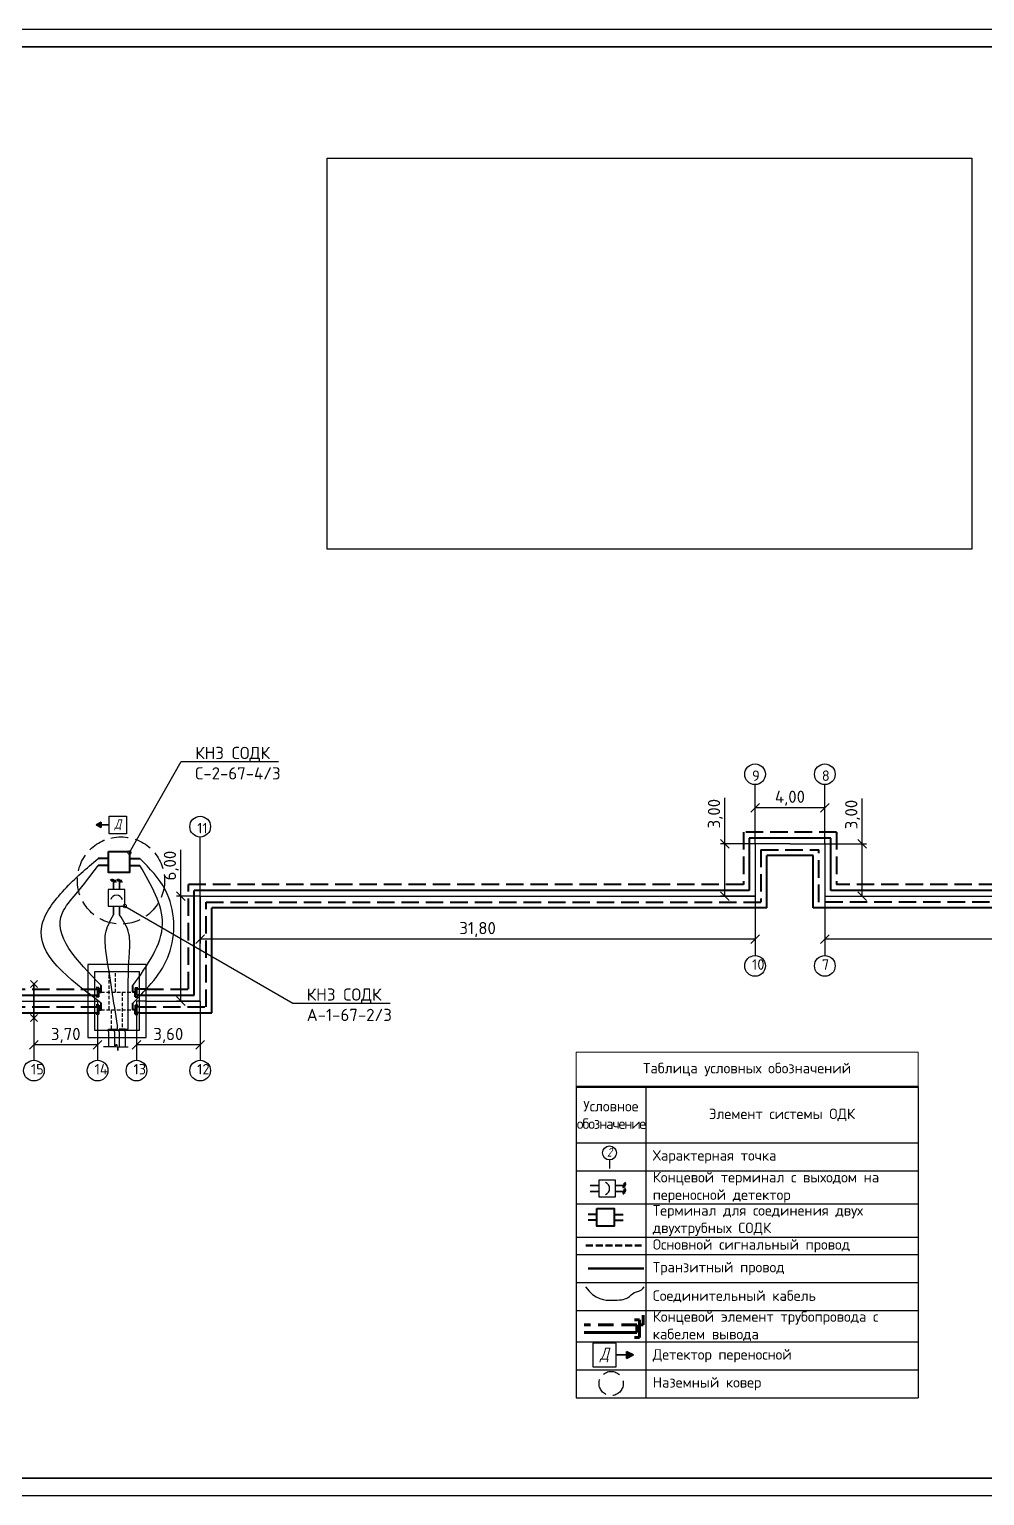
# Model space of a CAD drawing. Header units: millimetres. Extents: x -112426 to 6776, y 1218 to 38707.
# Drawn here: x 3127.1 to 3400.9, y 2272.5 to 2692.5 of the extents above; entities that cross this region are included whole.
import ezdxf
from ezdxf import colors
from ezdxf.entities.mleader import LeaderData, LeaderLine
from ezdxf.math import Vec2, Vec3

# ---------------------------------------------------------------- set-up
doc = ezdxf.new("R2010")
doc.units = ezdxf.units.MM
for name, pattern in [('DASHED', [7, 5, -2, 0]), ('DASHED2', [9.525, 6.35, -3.175]), ('JIS_02_2.0', [3, 2, -1])]:
    doc.linetypes.add(name, pattern=pattern)
for name, color, linetype, lineweight in [('Основной', 1, 'Continuous', 60), ('Размер 3.5', 250, 'Continuous', 35), ('Таблица', 250, 'Continuous', 30), ('Тонкие', 5, 'Continuous', 30)]:
    doc.layers.add(name, color=color, linetype=linetype, lineweight=lineweight)
doc.styles.add('-ISOCPEUR-', font='isocpeur.TTF')
doc.styles.add('GOST', font='gost.shx', dxfattribs={"oblique": 15})
doc.dimstyles.new('М 1 к 200', dxfattribs={"dimtxt": 3.5, "dimasz": 2.5, "dimexe": 1.25, "dimexo": 0, "dimtad": 1, "dimlfac": 0.2, "dimrnd": 0.1, "dimzin": 1, "dimtxsty": 'GOST', "dimblk": 'OBLIQUE', "dimcen": 2.5, "dimclrd": 256, "dimclre": 256, "dimclrt": 256, "dimadec": 0, "dimazin": 2, "dimtfac": 1, "dimtmove": 0, "dimatfit": 3, "dimldrblk": 'NONE', "dimfxl": 1.25, "dimlwd": -1, "dimlwe": -1, "dimarcsym": 0})
picture_1 = doc.add_image_def('image1.png', size_in_pixel=(698, 423))

# ---------------------------------------------------------------- blocks, each defined once
blk = doc.blocks.new('*T30')
at = {"layer": 'Defpoints', "color": 8, "linetype": 'ByBlock', "lineweight": 0, "transparency": 16777216}
for p, q in [((0, 0), (98, 0)), ((0, 0), (0, -10)), ((98, 0), (98, -10))]:
    blk.add_line(p, q, dxfattribs=at)
at = {"layer": 'Таблица', "color": 0, "linetype": 'ByBlock', "lineweight": 50, "transparency": 16777216}
blk.add_line((0, -10), (98, -10), dxfattribs=at)
at = {"layer": 'Таблица', "color": 0, "linetype": 'ByBlock', "lineweight": -2, "transparency": 16777216}
for p, q in [((0, -10), (0, -34)), ((20, -10), (20, -34)), ((98, -10), (98, -34)), ((0, -26), (98, -26))]:
    blk.add_line(p, q, dxfattribs=at)
at = {"layer": 'Таблица', "lineweight": 30, "transparency": 16777216}
for p, q in [((0, -34), (98, -34)), ((0, -34), (0, -99)), ((20, -34), (20, -99)), ((98, -34), (98, -99)), ((0, -43.5), (98, -43.5)), ((0, -53), (98, -53)), ((0, -58), (98, -58)), ((0, -66), (98, -66)), ((0, -74), (98, -74)), ((0, -83), (98, -83)), ((0, -91), (98, -91)), ((0, -99), (98, -99))]:
    blk.add_line(p, q, dxfattribs=at)
at = {"layer": 'Таблица', "color": 7, "transparency": 16777216, "char_height": 3, "style": '-ISOCPEUR-'}
for s, insert, width, attachment_point in [('Таблица условных обозначений', (49, -5), 95, 5), ('Условное {\\T0.85;обозначение}', (10, -18), 17, 5), ('Элемент системы ОДК', (59, -18), 75, 5), ('Характерная точка', (22, -30), 74, 4), ('Концевой терминал с выходом на переносной детектор', (22, -38.75), 74, 4), ('Терминал для соединения двух двухтрубных СОДК', (22, -48.25), 74, 4), ('Основной сигнальный провод', (22, -55.5), 74, 4), ('Транзитный провод', (22, -62), 74, 4), ('Соединительный кабель', (22, -70), 74, 4), ('Концевой элемент трубопровода с кабелем вывода', (22, -78.5), 74, 4), ('Детектор переносной', (22, -87), 74, 4), ('Наземный ковер', (22, -95), 74, 4)]:
    blk.add_mtext(s, dxfattribs=dict(at, insert=insert, width=width, attachment_point=attachment_point))
blk = doc.blocks.new('_Oblique')
at = {"color": 0, "linetype": 'ByBlock', "lineweight": -2}
blk.add_line((-0.5, -0.5), (0.5, 0.5), dxfattribs=at)
blk = doc.blocks.new('*D95')
at = {"transparency": 16777216}
for p, q in [((3365.79, 2459.14), (3365.79, 2472.12)), ((3355.09, 2459.14), (3367.04, 2459.14)), ((3365.79, 2444.14), (3365.79, 2459.14)), ((3355.09, 2444.14), (3367.04, 2444.14))]:
    blk.add_line(p, q, dxfattribs=at)
at = {"layer": 'Defpoints', "color": 0, "transparency": 16777216}
for p in [(3355.09, 2459.14), (3365.79, 2459.14), (3355.09, 2444.14)]:
    blk.add_point(p, dxfattribs=at)
at = {"transparency": 16777216, "xscale": 2.5, "yscale": 2.5, "zscale": 2.5}
for p, rotation in [((3365.79, 2459.14), 90), ((3365.79, 2444.14), 270)]:
    blk.add_blockref('_Oblique', p, dxfattribs=dict(at, rotation=rotation))
at = {"transparency": 16777216, "insert": (3363.06, 2467.55), "char_height": 3.5, "attachment_point": 5, "rotation": 90, "style": '-ISOCPEUR-'}
blk.add_mtext('3,00', dxfattribs=at)
blk = doc.blocks.new('_None')
blk = doc.blocks.new('*D96')
at = {"transparency": 16777216}
for p, q in [((3335.09, 2459.14), (3335.09, 2470.76)), ((3355.09, 2459.14), (3355.09, 2470.76)), ((3355.09, 2469.51), (3335.09, 2469.51))]:
    blk.add_line(p, q, dxfattribs=at)
at = {"layer": 'Defpoints', "color": 0, "transparency": 16777216}
for p in [(3335.09, 2469.51), (3335.09, 2459.14), (3355.09, 2459.14)]:
    blk.add_point(p, dxfattribs=at)
at = {"transparency": 16777216, "xscale": 2.5, "yscale": 2.5, "zscale": 2.5, "rotation": 180}
blk.add_blockref('_Oblique', (3335.09, 2469.51), dxfattribs=at)
at = {"transparency": 16777216, "xscale": 2.5, "yscale": 2.5, "zscale": 2.5}
blk.add_blockref('_Oblique', (3355.09, 2469.51), dxfattribs=at)
at = {"transparency": 16777216, "insert": (3345.09, 2472.24), "char_height": 3.5, "attachment_point": 5, "style": '-ISOCPEUR-'}
blk.add_mtext('4,00', dxfattribs=at)
blk = doc.blocks.new('*D97')
at = {"transparency": 16777216}
for p, q in [((3326.44, 2459.14), (3326.44, 2472.37)), ((3335.09, 2459.14), (3325.19, 2459.14)), ((3326.44, 2444.14), (3326.44, 2459.14)), ((3335.09, 2444.14), (3325.19, 2444.14))]:
    blk.add_line(p, q, dxfattribs=at)
at = {"layer": 'Defpoints', "color": 0, "transparency": 16777216}
for p in [(3335.09, 2459.14), (3326.44, 2444.14), (3335.09, 2444.14)]:
    blk.add_point(p, dxfattribs=at)
at = {"transparency": 16777216, "xscale": 2.5, "yscale": 2.5, "zscale": 2.5}
for p, rotation in [((3326.44, 2459.14), 90), ((3326.44, 2444.14), 270)]:
    blk.add_blockref('_Oblique', p, dxfattribs=dict(at, rotation=rotation))
at = {"transparency": 16777216, "insert": (3323.72, 2467.8), "char_height": 3.5, "attachment_point": 5, "rotation": 90, "style": '-ISOCPEUR-'}
blk.add_mtext('3,00', dxfattribs=at)
blk = doc.blocks.new('*D99')
at = {"transparency": 16777216}
for p, q in [((3355.09, 2444.14), (3355.09, 2430.64)), ((3673.59, 2444.14), (3673.59, 2430.64)), ((3673.59, 2431.89), (3355.09, 2431.89))]:
    blk.add_line(p, q, dxfattribs=at)
at = {"layer": 'Defpoints', "color": 0, "transparency": 16777216}
for p in [(3355.09, 2444.14), (3673.59, 2444.14), (3355.09, 2431.89)]:
    blk.add_point(p, dxfattribs=at)
at = {"transparency": 16777216, "xscale": 2.5, "yscale": 2.5, "zscale": 2.5, "rotation": 180}
blk.add_blockref('_Oblique', (3355.09, 2431.89), dxfattribs=at)
at = {"transparency": 16777216, "xscale": 2.5, "yscale": 2.5, "zscale": 2.5}
blk.add_blockref('_Oblique', (3673.59, 2431.89), dxfattribs=at)
at = {"transparency": 16777216, "insert": (3514.34, 2434.62), "char_height": 3.5, "attachment_point": 5, "style": '-ISOCPEUR-'}
blk.add_mtext('63,70', dxfattribs=at)
blk = doc.blocks.new('*D100')
at = {"transparency": 16777216}
for p, q in [((3176.09, 2444.14), (3176.09, 2430.64)), ((3335.09, 2444.14), (3335.09, 2430.64)), ((3335.09, 2431.89), (3176.09, 2431.89))]:
    blk.add_line(p, q, dxfattribs=at)
at = {"layer": 'Defpoints', "color": 0, "transparency": 16777216}
for p in [(3176.09, 2444.14), (3335.09, 2444.14), (3176.09, 2431.89)]:
    blk.add_point(p, dxfattribs=at)
at = {"transparency": 16777216, "xscale": 2.5, "yscale": 2.5, "zscale": 2.5, "rotation": 180}
blk.add_blockref('_Oblique', (3176.09, 2431.89), dxfattribs=at)
at = {"transparency": 16777216, "xscale": 2.5, "yscale": 2.5, "zscale": 2.5}
blk.add_blockref('_Oblique', (3335.09, 2431.89), dxfattribs=at)
at = {"transparency": 16777216, "insert": (3255.59, 2434.62), "char_height": 3.5, "attachment_point": 5, "style": '-ISOCPEUR-'}
blk.add_mtext('31,80', dxfattribs=at)
blk = doc.blocks.new('*D101')
at = {"transparency": 16777216}
for p, q in [((3170.55, 2444.14), (3170.55, 2457.49)), ((3176.09, 2444.14), (3169.3, 2444.14)), ((3170.55, 2414.14), (3170.55, 2444.14)), ((3176.09, 2414.14), (3169.3, 2414.14))]:
    blk.add_line(p, q, dxfattribs=at)
at = {"layer": 'Defpoints', "color": 0, "transparency": 16777216}
for p in [(3176.09, 2444.14), (3170.55, 2414.14), (3176.09, 2414.14)]:
    blk.add_point(p, dxfattribs=at)
at = {"transparency": 16777216, "xscale": 2.5, "yscale": 2.5, "zscale": 2.5}
for p, rotation in [((3170.55, 2444.14), 90), ((3170.55, 2414.14), 270)]:
    blk.add_blockref('_Oblique', p, dxfattribs=dict(at, rotation=rotation))
at = {"transparency": 16777216, "insert": (3167.82, 2452.93), "char_height": 3.5, "attachment_point": 5, "rotation": 90, "style": '-ISOCPEUR-'}
blk.add_mtext('6,00', dxfattribs=at)
blk = doc.blocks.new('*D102')
at = {"transparency": 16777216}
for p, q in [((3157.84, 2414.14), (3157.84, 2400.32)), ((3176.09, 2414.14), (3176.09, 2400.32)), ((3176.09, 2401.57), (3157.84, 2401.57))]:
    blk.add_line(p, q, dxfattribs=at)
at = {"layer": 'Defpoints', "color": 0, "transparency": 16777216}
for p in [(3157.84, 2414.14), (3176.09, 2414.14), (3157.84, 2401.57)]:
    blk.add_point(p, dxfattribs=at)
at = {"transparency": 16777216, "xscale": 2.5, "yscale": 2.5, "zscale": 2.5, "rotation": 180}
blk.add_blockref('_Oblique', (3157.84, 2401.57), dxfattribs=at)
at = {"transparency": 16777216, "xscale": 2.5, "yscale": 2.5, "zscale": 2.5}
blk.add_blockref('_Oblique', (3176.09, 2401.57), dxfattribs=at)
at = {"transparency": 16777216, "insert": (3166.96, 2404.29), "char_height": 3.5, "attachment_point": 5, "style": '-ISOCPEUR-'}
blk.add_mtext('3,60', dxfattribs=at)
blk = doc.blocks.new('*D103')
at = {"transparency": 16777216}
for p, q in [((3128.44, 2414.14), (3128.44, 2400.32)), ((3146.69, 2414.14), (3146.69, 2400.32)), ((3146.69, 2401.57), (3128.44, 2401.57))]:
    blk.add_line(p, q, dxfattribs=at)
at = {"layer": 'Defpoints', "color": 0, "transparency": 16777216}
for p in [(3128.44, 2414.14), (3146.69, 2414.14), (3128.44, 2401.57)]:
    blk.add_point(p, dxfattribs=at)
at = {"transparency": 16777216, "xscale": 2.5, "yscale": 2.5, "zscale": 2.5, "rotation": 180}
blk.add_blockref('_Oblique', (3128.44, 2401.57), dxfattribs=at)
at = {"transparency": 16777216, "xscale": 2.5, "yscale": 2.5, "zscale": 2.5}
blk.add_blockref('_Oblique', (3146.69, 2401.57), dxfattribs=at)
at = {"transparency": 16777216, "insert": (3137.56, 2404.29), "char_height": 3.5, "attachment_point": 5, "style": '-ISOCPEUR-'}
blk.add_mtext('3,70', dxfattribs=at)
blk = doc.blocks.new('_DotSmall')
at = {"color": 0, "linetype": 'ByBlock', "const_width": 0.5}
blk.add_lwpolyline([(-0.0625, 0, 1), (0.0625, 0, 1)], format="xyb", close=True, dxfattribs=at)

msp = doc.modelspace()

# ---------------------------------------------------------------- hatches: boundary and pattern name
at = {"layer": 'Размер 3.5'}
h = msp.add_hatch(color=4, dxfattribs=at)
h.dxf.hatch_style = 1
h.paths.add_polyline_path([(3146.244, 2464.577), (3147.738, 2463.83), (3147.738, 2464.577), (3147.738, 2465.324)])
h = msp.add_hatch(color=4, dxfattribs=at)
h.dxf.hatch_style = 1
h.paths.add_polyline_path([(3298.274, 2313.765), (3298.274, 2312.765), (3298.274, 2311.765), (3300.274, 2312.765)])

# ---------------------------------------------------------------- linework, layer by layer
for p, q in [((3335.086, 2459.143), (3335.086, 2476.12)), ((3355.086, 2459.143), (3355.086, 2476.12)), ((3176.086, 2444.143), (3176.086, 2461.12)), ((3345.086, 2459.143), (3335.086, 2459.143)), ((3335.086, 2459.143), (3335.086, 2444.143)), ((3345.086, 2459.143), (3355.086, 2459.143)), ((3355.086, 2459.143), (3355.086, 2444.143)), ((3176.086, 2414.143), (3176.086, 2444.143)), ((3176.086, 2444.143), (3335.086, 2444.143)), ((3335.086, 2444.143), (3335.086, 2427.166)), ((3355.086, 2444.143), (3673.586, 2444.143)), ((3355.086, 2444.143), (3355.086, 2427.166)), ((3145.936, 2417.493), (3146.186, 2417.493)), ((3158.586, 2417.493), (3158.336, 2417.493)), ((3120.936, 2414.143), (3146.686, 2414.143)), ((3128.436, 2414.143), (3128.436, 2397.166)), ((3145.936, 2412.468), (3146.186, 2412.468)), ((3146.686, 2414.143), (3146.686, 2397.166)), ((3157.836, 2414.143), (3157.836, 2397.166)), ((3160.586, 2414.143), (3157.836, 2414.143)), ((3157.836, 2412.316), (3157.836, 2399.424)), ((3158.586, 2412.468), (3158.336, 2412.468)), ((3160.586, 2414.143), (3176.086, 2414.143)), ((3176.086, 2414.143), (3176.086, 2397.166))]:
    msp.add_line(p, q)
at = {"color": 1, "linetype": 'DASHED', "lineweight": 40}
for p, q in [((3331.736, 2462.493), (3331.736, 2447.493)), ((3358.436, 2462.493), (3331.736, 2462.493)), ((3358.436, 2462.493), (3358.436, 2447.493)), ((3172.736, 2417.493), (3172.736, 2447.493)), ((3331.736, 2447.493), (3172.736, 2447.493)), ((3670.236, 2447.493), (3358.436, 2447.493)), ((3120.936, 2417.493), (3143.936, 2417.493)), ((3160.586, 2417.493), (3172.736, 2417.493))]:
    msp.add_line(p, q, dxfattribs=at)
at = {"color": 1, "linetype": 'ByBlock', "lineweight": 40}
for p, q in [((3333.411, 2460.818), (3333.411, 2445.818)), ((3356.761, 2460.818), (3333.411, 2460.818)), ((3356.761, 2445.818), (3356.761, 2460.818)), ((3174.411, 2415.818), (3174.411, 2445.818)), ((3333.411, 2445.818), (3174.411, 2445.818)), ((3671.911, 2445.818), (3356.761, 2445.818)), ((3120.936, 2415.818), (3145.936, 2415.818)), ((3143.936, 2417.493), (3145.936, 2417.493)), ((3145.936, 2417.493), (3146.686, 2417.493)), ((3145.936, 2415.818), (3146.686, 2415.818)), ((3147.063, 2417.959), (3146.306, 2417.959)), ((3147.063, 2415.353), (3146.306, 2415.353)), ((3146.686, 2417.493), (3146.686, 2415.818)), ((3147.063, 2417.959), (3147.063, 2416.656)), ((3147.063, 2416.656), (3147.71, 2416.656)), ((3147.063, 2415.353), (3147.063, 2416.656)), ((3147.71, 2416.656), (3147.71, 2418.558)), ((3156.812, 2416.656), (3156.812, 2418.558)), ((3157.459, 2416.656), (3156.812, 2416.656)), ((3157.459, 2417.959), (3158.216, 2417.959)), ((3157.459, 2417.959), (3157.459, 2416.656)), ((3157.459, 2415.353), (3157.459, 2416.656)), ((3157.459, 2415.353), (3158.216, 2415.353)), ((3157.836, 2417.493), (3157.836, 2415.818)), ((3158.586, 2417.493), (3157.836, 2417.493)), ((3158.586, 2415.818), (3157.836, 2415.818)), ((3160.586, 2417.493), (3158.586, 2417.493)), ((3158.586, 2415.818), (3174.411, 2415.818))]:
    msp.add_line(p, q, dxfattribs=at)
at = {"color": 5, "linetype": 'DASHED', "lineweight": 40}
for p, q in [((3336.761, 2457.468), (3353.411, 2457.468)), ((3336.761, 2457.468), (3336.761, 2442.468)), ((3353.411, 2442.468), (3353.411, 2457.468)), ((3177.761, 2412.468), (3177.761, 2442.468)), ((3177.761, 2442.468), (3336.761, 2442.468)), ((3675.261, 2442.468), (3353.411, 2442.468)), ((3120.936, 2412.468), (3145.936, 2412.468)), ((3158.461, 2412.468), (3177.761, 2412.468))]:
    msp.add_line(p, q, dxfattribs=at)
at = {"lineweight": 40}
for p, q in [((3149.812, 2454.925), (3146.812, 2454.925)), ((3149.812, 2452.925), (3146.812, 2452.925)), ((3155.812, 2452.925), (3158.812, 2452.925)), ((3289.737, 2353.035), (3287.233, 2353.035)), ((3294.745, 2354.704), (3294.745, 2349.696)), ((3294.745, 2353.035), (3297.25, 2353.035)), ((3289.737, 2351.365), (3287.233, 2351.365)), ((3294.745, 2351.365), (3297.25, 2351.365))]:
    msp.add_line(p, q, dxfattribs=at)
at = {"color": 5, "linetype": 'ByBlock', "lineweight": 40}
for p, q in [((3351.736, 2455.793), (3338.436, 2455.793)), ((3338.436, 2440.793), (3338.436, 2455.793)), ((3351.736, 2440.793), (3351.736, 2455.793)), ((3338.436, 2440.793), (3179.436, 2440.793)), ((3179.436, 2410.793), (3179.436, 2440.793)), ((3676.936, 2440.793), (3351.736, 2440.793)), ((3145.936, 2412.468), (3146.686, 2412.468)), ((3147.063, 2412.934), (3146.306, 2412.934)), ((3146.686, 2412.468), (3146.686, 2410.793)), ((3147.063, 2412.934), (3147.063, 2411.631)), ((3147.063, 2411.631), (3147.71, 2411.631)), ((3147.063, 2410.328), (3147.063, 2411.631)), ((3147.71, 2411.631), (3147.71, 2413.533)), ((3156.812, 2411.631), (3156.812, 2413.533)), ((3157.459, 2411.631), (3156.812, 2411.631)), ((3157.459, 2412.934), (3158.216, 2412.934)), ((3157.459, 2412.934), (3157.459, 2411.631)), ((3157.459, 2410.328), (3157.459, 2411.631)), ((3157.836, 2412.468), (3157.836, 2410.793)), ((3158.586, 2412.468), (3157.836, 2412.468)), ((3120.936, 2410.793), (3145.936, 2410.793)), ((3145.936, 2410.793), (3146.686, 2410.793)), ((3147.063, 2410.328), (3146.306, 2410.328)), ((3157.459, 2410.328), (3158.216, 2410.328)), ((3158.586, 2410.793), (3157.836, 2410.793)), ((3158.586, 2410.793), (3179.436, 2410.793))]:
    msp.add_line(p, q, dxfattribs=at)
at = {"lineweight": 35}
for p, q in [((3127.436, 2420.024), (3129.436, 2418.024)), ((3129.436, 2420.024), (3127.436, 2418.024)), ((3128.436, 2409.262), (3128.436, 2419.024)), ((3127.436, 2408.262), (3129.436, 2410.262)), ((3129.436, 2408.262), (3127.436, 2410.262))]:
    msp.add_line(p, q, dxfattribs=at)
at = {"linetype": 'JIS_02_2.0', "lineweight": 30, "ltscale": 0.5}
for p, q in [((3150.055, 2411.631), (3150.055, 2422.568)), ((3151.778, 2416.656), (3151.778, 2422.568)), ((3147.71, 2416.656), (3156.812, 2416.656)), ((3153.721, 2416.656), (3153.721, 2405.718)), ((3147.71, 2411.631), (3156.812, 2411.631)), ((3150.666, 2406.098), (3150.666, 2411.631))]:
    msp.add_line(p, q, dxfattribs=at)
at = {"lineweight": 30}
for p, q in [((3149.829, 2406.098), (3151.504, 2406.098)), ((3149.829, 2405.348), (3149.829, 2406.098)), ((3149.829, 2405.348), (3149.829, 2405.598)), ((3149.829, 2405.348), (3149.829, 2401.003)), ((3151.504, 2405.348), (3151.504, 2406.098)), ((3151.504, 2405.348), (3151.504, 2401.003)), ((3154.558, 2406.098), (3152.883, 2406.098)), ((3152.883, 2405.348), (3152.883, 2406.098)), ((3152.883, 2405.348), (3152.883, 2401.003)), ((3154.558, 2405.348), (3154.558, 2406.098)), ((3154.558, 2405.348), (3154.558, 2405.598)), ((3154.558, 2405.348), (3154.558, 2401.003)), ((3151.785, 2401.003), (3148.365, 2401.003)), ((3151.785, 2401.003), (3152.135, 2401.783)), ((3152.135, 2401.783), (3152.472, 2399.951)), ((3152.472, 2399.951), (3152.644, 2401.003)), ((3152.644, 2401.003), (3155.478, 2401.003))]:
    msp.add_line(p, q, dxfattribs=at)
msp.add_lwpolyline([(3086.434, 2692.459), (4275.434, 2692.459), (4275.434, 2272.459), (3086.434, 2272.459)], close=True)
at = {"const_width": 0.5}
msp.add_lwpolyline([(3106.434, 2687.459), (4270.434, 2687.459), (4270.434, 2277.459), (3106.434, 2277.459)], close=True, dxfattribs=at)
at = {"lineweight": 30}
for points in [[(3143.936, 2403.718), (3160.586, 2403.718), (3160.586, 2424.568), (3143.936, 2424.568)], [(3145.936, 2422.568), (3158.586, 2422.568), (3158.586, 2405.718), (3145.936, 2405.718)]]:
    msp.add_lwpolyline(points, close=True, dxfattribs=at)
at = {"lineweight": 40}
msp.add_lwpolyline([(3289.737, 2354.704), (3294.745, 2354.704), (3294.745, 2349.696), (3289.737, 2349.696)], close=True, dxfattribs=at)
for centre in [(3335.086, 2479.085), (3355.086, 2479.085), (3176.086, 2464.085), (3335.086, 2424.201), (3355.086, 2424.201), (3128.436, 2394.201), (3146.686, 2394.201), (3157.836, 2394.201), (3176.086, 2394.201)]:
    msp.add_circle(centre, 2.965)
at = {"layer": 'Основной', "color": 5}
for p, q in [((3301.957, 2322.817), (3300.518, 2322.817)), ((3301.957, 2317.781), (3301.957, 2322.817)), ((3303.036, 2321.378), (3303.036, 2324.184)), ((3301.238, 2319.22), (3301.238, 2321.378)), ((3301.957, 2321.378), (3303.036, 2321.378)), ((3301.957, 2317.781), (3300.518, 2317.781))]:
    msp.add_line(p, q, dxfattribs=at)
at = {"layer": 'Основной', "linetype": 'DASHED2', "ltscale": 0.7}
msp.add_line((3301.238, 2321.378), (3286.088, 2321.378), dxfattribs=at)
at = {"layer": 'Основной'}
msp.add_line((3301.238, 2319.22), (3286.088, 2319.22), dxfattribs=at)
at = {"layer": 'Основной', "color": 5, "linetype": 'DASHED', "lineweight": 50, "ltscale": 0.4}
msp.add_lwpolyline([(3286.633, 2344.129), (3302.596, 2344.129)], dxfattribs=at)
at = {"layer": 'Основной', "color": 1, "lineweight": 50, "ltscale": 0.15}
msp.add_lwpolyline([(3303.191, 2337.569), (3287.227, 2337.569)], dxfattribs=at)
at = {"layer": 'Размер 3.5'}
for p, q in [((3147.738, 2465.324), (3146.244, 2464.577)), ((3147.738, 2463.83), (3146.244, 2464.577)), ((3147.738, 2464.577), (3147.738, 2465.324)), ((3149.979, 2464.577), (3147.738, 2464.577)), ((3147.738, 2464.577), (3147.738, 2463.83)), ((3151.259, 2448.61), (3151.259, 2446.096)), ((3153.004, 2448.61), (3153.004, 2446.096)), ((3151.259, 2441.353), (3151.259, 2438.839)), ((3153.004, 2441.353), (3153.004, 2438.839)), ((3290.356, 2361.332), (3287.842, 2361.332)), ((3297.613, 2361.332), (3295.099, 2361.332)), ((3290.356, 2359.586), (3287.842, 2359.586)), ((3297.613, 2359.586), (3295.099, 2359.586)), ((3295.274, 2312.765), (3298.274, 2312.765)), ((3298.274, 2312.765), (3298.274, 2313.765)), ((3298.274, 2313.765), (3300.274, 2312.765)), ((3298.274, 2312.765), (3298.274, 2311.765)), ((3298.274, 2311.765), (3300.274, 2312.765))]:
    msp.add_line(p, q, dxfattribs=at)
at = {"layer": 'Таблица', "color": 18, "true_color": 0x000000}
msp.add_line((3293.365, 2368.625), (3293.365, 2366.125), dxfattribs=at)
msp.add_circle((3293.365, 2370.625), 2, dxfattribs=at)
at = {"layer": 'Тонкие', "color": 18, "true_color": 0x000000}
for points in [[(3154.998, 2462.068), (3149.979, 2462.068), (3149.979, 2467.087), (3154.998, 2467.087)], [(3154.503, 2441.353), (3154.503, 2446.096), (3149.76, 2446.096), (3149.76, 2441.353)], [(3290.356, 2358.087), (3295.099, 2358.087), (3295.099, 2362.83), (3290.356, 2362.83)], [(3288.556, 2309.405), (3295.274, 2309.405), (3295.274, 2316.124), (3288.556, 2316.124)]]:
    msp.add_lwpolyline(points, close=True, dxfattribs=at)
at = {"layer": 'Тонкие', "color": 18, "lineweight": 100, "true_color": 0x000000}
for points in [[(3150.513, 2448.582), (3150.685, 2448.725), (3150.886, 2448.754), (3151.087, 2448.725), (3151.259, 2448.61), (3151.603, 2448.438), (3151.804, 2448.496), (3151.976, 2448.61)], [(3152.259, 2448.582), (3152.431, 2448.725), (3152.631, 2448.754), (3152.832, 2448.725), (3153.004, 2448.61), (3153.349, 2448.438), (3153.549, 2448.496), (3153.721, 2448.61)], [(3297.584, 2362.077), (3297.728, 2361.905), (3297.756, 2361.704), (3297.728, 2361.504), (3297.613, 2361.332), (3297.441, 2360.987), (3297.498, 2360.787), (3297.613, 2360.614)], [(3297.584, 2360.332), (3297.728, 2360.16), (3297.756, 2359.959), (3297.728, 2359.758), (3297.613, 2359.586), (3297.441, 2359.242), (3297.498, 2359.041), (3297.613, 2358.869)]]:
    msp.add_lwpolyline(points, dxfattribs=at)
at = {"layer": 'Тонкие', "linetype": 'DASHED'}
for centre, radius in [((3153.389, 2448.666), 12.496), ((3293.854, 2304.588), 3.464)]:
    msp.add_circle(centre, radius, dxfattribs=at)
at = {"layer": 'Тонкие', "color": 18, "true_color": 0x000000}
for centre, start, end in [((3152.132, 2442.638), 18.5159, 161.4841), ((3291.64, 2360.459), 288.5159, 71.4841)]:
    msp.add_arc(centre, 1.786, start, end, dxfattribs=at)
at = {"layer": 'Тонкие'}
for points in [[(3147.71, 2413.533), (3130.685, 2435.504), (3137.175, 2446.058), (3146.812, 2454.925)], [(3147.71, 2418.558), (3136.626, 2439.395), (3140.531, 2444.853), (3146.812, 2452.925)], [(3156.812, 2413.533), (3167.121, 2427.431), (3166.171, 2445.854), (3158.812, 2454.925)], [(3156.812, 2418.558), (3165.282, 2436.222), (3158.812, 2452.925)], [(3152.418, 2407.123), (3149.184, 2427.96), (3148.965, 2433.418), (3151.259, 2438.839)], [(3155.472, 2407.123), (3155.797, 2427.96), (3155.671, 2433.418), (3153.004, 2438.839)]]:
    msp.add_spline(points, degree=3, dxfattribs=at)
msp.add_open_spline([(3286.494, 2332.27), (3289.226, 2328.544), (3294.903, 2328.242), (3299.03, 2328.805), (3300.177, 2331.18), (3302.243, 2330.788), (3303.36, 2332.305)], degree=3, dxfattribs=at)

# ---------------------------------------------------------------- block references
msp.add_blockref('*T30', (3283.786, 2399.515))

# ---------------------------------------------------------------- texts
at = {"char_height": 3, "style": '-ISOCPEUR-'}
for s, insert, attachment_point in [('9', (3334.227, 2477.18), 7), ('8', (3354.227, 2477.18), 7), ('11', (3175.227, 2462.18), 7), ('10', (3334.227, 2426.107), 1), ('7', (3354.227, 2426.107), 1), ('15', (3127.577, 2396.107), 1), ('14', (3145.827, 2396.107), 1), ('13', (3156.977, 2396.107), 1), ('12', (3175.227, 2396.107), 1)]:
    msp.add_mtext_dynamic_manual_height_columns(s, width=6.35969, gutter_width=12.5, heights=[0], dxfattribs=dict(at, insert=insert, attachment_point=attachment_point))
at = {"layer": 'Таблица', "attachment_point": 5, "style": 'GOST'}
for s, width, gutter_width, insert, char_height in [('{\\C256;\\c0;Д}', 5.01913, 13.074, (3152.489, 2464.577), 2.61476), ('{\\C256;\\c0;2}', 2.72582, 17.5, (3293.365, 2370.838), 2.5), ('{\\C256;\\c0;Д}', 6.71838, 17.5, (3291.915, 2312.765), 3.5)]:
    msp.add_mtext_dynamic_manual_height_columns(s, width=width, gutter_width=gutter_width, heights=[0], dxfattribs=dict(at, insert=insert, char_height=char_height))

# ---------------------------------------------------------------- dimensions: what is measured, and where the dimension line sits
for base, p1, p2, picture, middle in [((3335.086, 2469.514), (3355.086, 2459.143), (3335.086, 2459.143), '*D96', (3345.086, 2472.239)), ((3176.086, 2431.893), (3335.086, 2444.143), (3176.086, 2444.143), '*D100', (3255.586, 2434.618)), ((3355.086, 2431.893), (3673.586, 2444.143), (3355.086, 2444.143), '*D99', (3514.336, 2434.618)), ((3128.436, 2401.567), (3146.686, 2414.143), (3128.436, 2414.143), '*D103', (3137.561, 2404.292)), ((3157.836, 2401.567), (3176.086, 2414.143), (3157.836, 2414.143), '*D102', (3166.961, 2404.292))]:
    dim = msp.add_linear_dim(base=base, p1=p1, p2=p2, dimstyle='М 1 к 200', override={"dimtxsty": '-ISOCPEUR-'})
    dim.commit()
    dim.dimension.update_dxf_attribs({"geometry": picture, "text_midpoint": middle})
for base, p1, p2, picture, middle in [((3326.443, 2444.143), (3335.086, 2459.143), (3335.086, 2444.143), '*D97', (3326.443, 2467.804)), ((3365.786, 2459.143), (3355.086, 2444.143), (3355.086, 2459.143), '*D95', (3365.786, 2467.554)), ((3170.549, 2414.143), (3176.086, 2444.143), (3176.086, 2414.143), '*D101', (3170.549, 2452.932))]:
    dim = msp.add_linear_dim(base=base, p1=p1, p2=p2, angle=90, dimstyle='М 1 к 200', override={"dimtxsty": '-ISOCPEUR-'})
    dim.commit()
    dim.dimension.update_dxf_attribs({"geometry": picture, "text_midpoint": middle, "dimtype": 160})

# ---------------------------------------------------------------- pictures from other files: only their frames are drawn
image = msp.add_image(picture_1, insert=(3212.486, 2543.575), size_in_units=(184.705, 111.934))
image.dxf.flags = 7

# ---------------------------------------------------------------- next in the draw order: leaders
at = {"layer": 'Размер 3.5'}
ml = msp.add_multileader_mtext('Standard', dxfattribs=at)
ml.set_content('КНЗ СОДК\\PС-2-67-4/3', color=256, style='-ISOCPEUR-')
ml.set_leader_properties()
ml.set_arrow_properties(name='DOTSMALL')
ml.build(insert=Vec2(0, 0))
ml.multileader.update_dxf_attribs({"text_left_attachment_type": 6, "text_right_attachment_type": 6, "dogleg_length": 2, "arrow_head_size": 2})
ctx = ml.context
ctx.base_point, ctx.char_height, ctx.arrow_head_size, ctx.plane_origin = Vec3(3172.651, 2482.736), 3.5, 2, Vec3(3211.592, 2473.176)
ctx.left_attachment, ctx.right_attachment = 6, 6
notes = []
notes.append((ctx, [(0, (1, 1, 0), (3170.651, 2482.736), (1, 0), 2, [(0, [(3155.812, 2456.671)], 0, [])])]))
ctx.mtext.insert, ctx.mtext.flow_direction = Vec3(3174.651, 2486.936), 5
ctx.mtext.has_bg_fill, ctx.mtext.bg_color, ctx.mtext.bg_scale_factor, ctx.mtext.bg_transparency, ctx.mtext.use_window_bg_color = 1, -1027028792, 1.5, 0, 1
ml = msp.add_multileader_mtext('Standard', dxfattribs=at)
ml.set_content('КНЗ СОДК\\PА-1-67-2/3', color=256, style='-ISOCPEUR-')
ml.set_leader_properties()
ml.set_arrow_properties(name='DOTSMALL')
ml.build(insert=Vec2(0, 0))
ml.multileader.update_dxf_attribs({"text_left_attachment_type": 6, "text_right_attachment_type": 6, "dogleg_length": 2, "arrow_head_size": 2})
ctx = ml.context
ctx.base_point, ctx.char_height, ctx.arrow_head_size, ctx.plane_origin = Vec3(3204.616, 2413.549), 3.5, 2, Vec3(3210.283, 2457.604)
ctx.left_attachment, ctx.right_attachment = 6, 6
notes.append((ctx, [(0, (1, 1, 0), (3202.616, 2413.549), (1, 0), 2, [(0, [(3154.503, 2441.353)], 0, [])])]))
ctx.mtext.insert, ctx.mtext.flow_direction = Vec3(3206.616, 2417.749), 5
ctx.mtext.has_bg_fill, ctx.mtext.bg_color, ctx.mtext.bg_scale_factor, ctx.mtext.bg_transparency, ctx.mtext.use_window_bg_color = 1, -1027028792, 1.5, 0, 1
for ctx, leaders in notes:
    for number, flags, end, landing, length, lines in leaders:
        leader = LeaderData()
        leader.index, (leader.has_last_leader_line, leader.has_dogleg_vector, leader.attachment_direction) = number, flags
        leader.last_leader_point, leader.dogleg_vector, leader.dogleg_length = Vec3(end), Vec3(landing), length
        for number, points, colour, breaks in lines:
            line = LeaderLine()
            line.index, line.vertices, line.color, line.breaks = number, Vec3.list(points), colors.encode_raw_color(colour), breaks
            leader.lines.append(line)
        ctx.leaders.append(leader)

# ---------------------------------------------------------------- next in the draw order: linework, layer by layer
at = {"lineweight": 40}
for p, q in [((3155.812, 2456.925), (3155.812, 2450.925)), ((3155.812, 2454.925), (3158.812, 2454.925))]:
    msp.add_line(p, q, dxfattribs=at)
at = {"lineweight": 30}
for p, q in [((3152.418, 2406.098), (3152.418, 2407.123)), ((3155.472, 2406.098), (3155.472, 2407.123)), ((3151.504, 2406.098), (3152.418, 2406.098)), ((3154.558, 2406.098), (3155.472, 2406.098))]:
    msp.add_line(p, q, dxfattribs=at)
at = {"lineweight": 40}
msp.add_lwpolyline([(3149.812, 2456.925), (3155.812, 2456.925), (3155.812, 2450.925), (3149.812, 2450.925)], close=True, dxfattribs=at)

doc.saveas('drawing.dxf')
